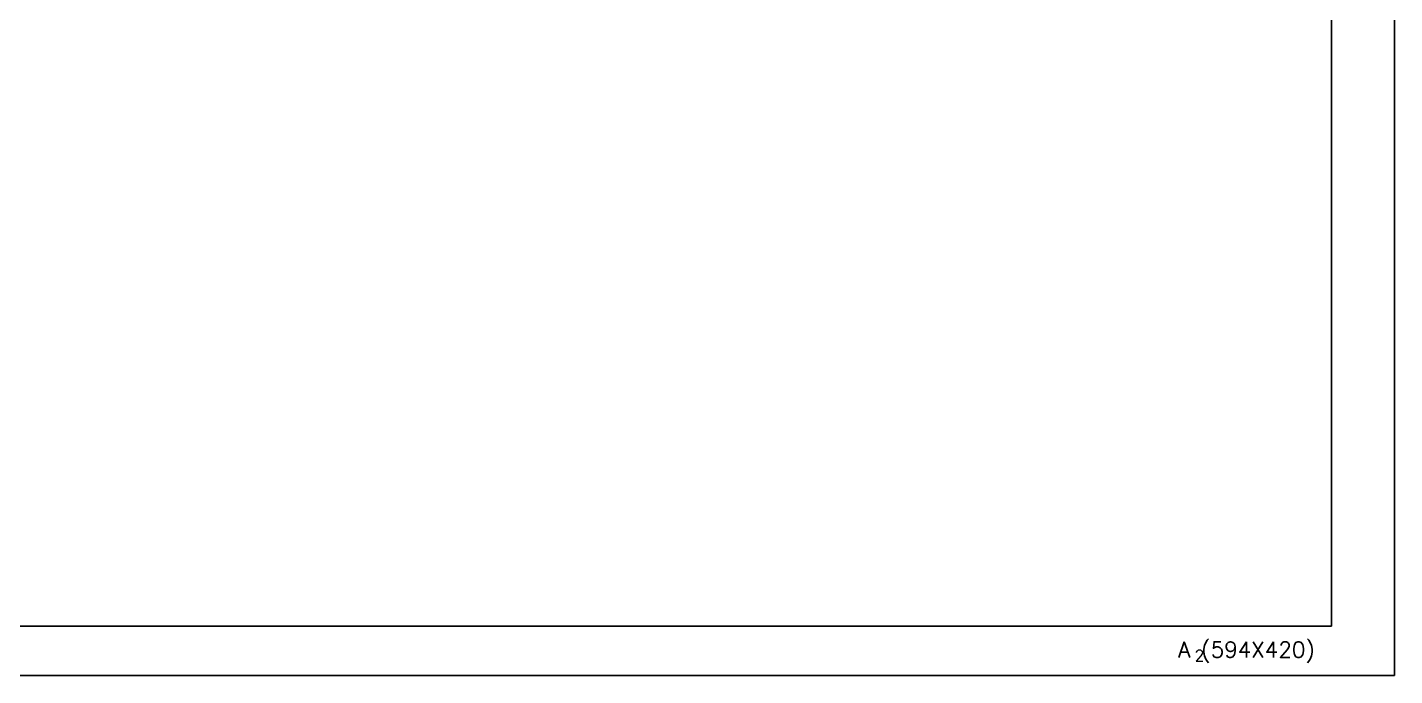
# Model space of a CAD drawing. Extents: x 1183 to 1777, y -405 to 15.
# Drawn here: x 1473.9 to 1777, y -405 to -261.3 of the extents above; entities that cross this region are included whole.
import ezdxf

# ---------------------------------------------------------------- set-up
doc = ezdxf.new("R2010")
doc.units = 0
doc.header["$LTSCALE"] = 7
doc.header["$MEASUREMENT"] = 0
doc.layers.get('0').update_dxf_attribs({"color": 2, "linetype": 'CONTINUOUS'})
doc.layers.add('DIM', color=2, linetype='CONTINUOUS')
doc.styles.add('GHS', font='ROMANS', dxfattribs={"bigfont": 'GHS'})

# ---------------------------------------------------------------- blocks, each defined once
blk = doc.blocks.new('BORDER')
for p, q in [((1.00000000000004, 0), (1.00000000000004, 1.00000000000004)), ((0, 0), (1.00000000000004, 0))]:
    blk.add_line(p, q)
blk = doc.blocks.new('양식')
at = {"color": 4}
for p, q in [((1768.000000906221, 385.9999992715987), (1768.000000906221, 10.99999927159865)), ((1768.000000906221, 10.99999927159865), (1219.000000906221, 10.99999927159865))]:
    blk.add_line(p, q, dxfattribs=at)
at = {"xscale": 594, "yscale": 420, "zscale": 594}
blk.add_blockref('BORDER', (1188.000000906221, -7.28401346350438e-07), dxfattribs=at)
at = {"color": 7, "style": 'GHS'}
for s, height, p in [('A (594X420)', 3.5, (1734.013847152984, 4.026903004543783)), ('2', 2.5, (1737.667529267826, 3.194927839217144))]:
    blk.add_text(s, height=height, dxfattribs=at).set_placement(p)

msp = doc.modelspace()

# ---------------------------------------------------------------- block references
at = {"layer": 'DIM'}
msp.add_blockref('양식', (-4.999996423828634, -404.9999992716633), dxfattribs=at)

doc.saveas('drawing.dxf')
